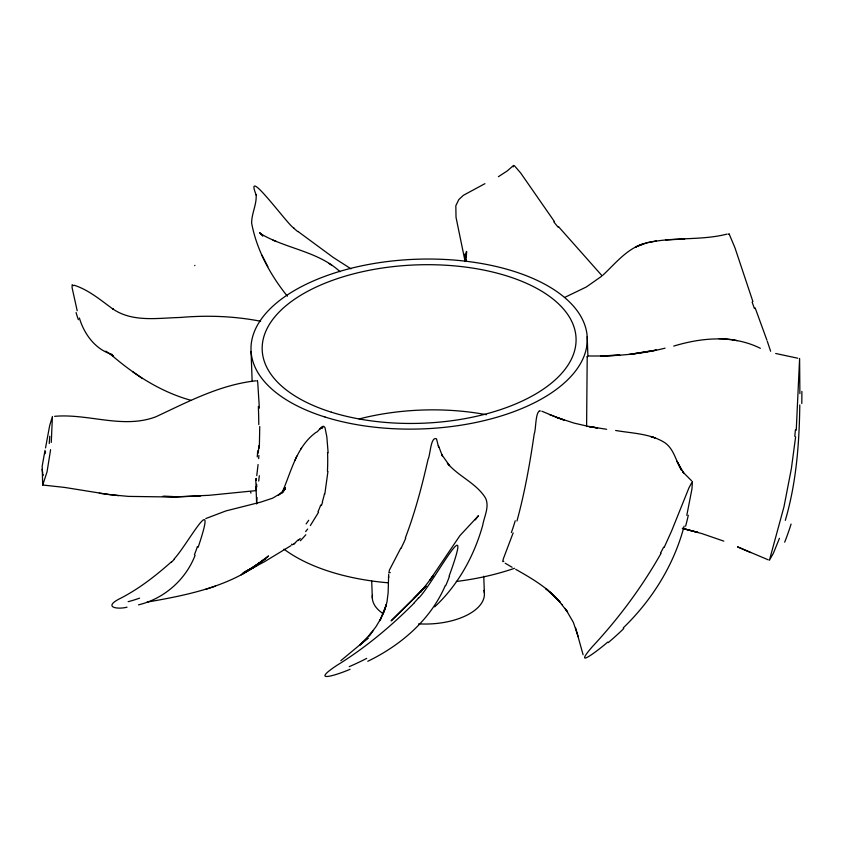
<?xml version="1.0" encoding="UTF-8"?>
<svg xmlns="http://www.w3.org/2000/svg" width="842" height="842" viewBox="0 0 842 842"><rect width="100%" height="100%" fill="white"/><g stroke="black" fill="none" stroke-linecap="round" stroke-linejoin="round"><path stroke-width="1.26" d="M799.889 393.635L799.605 358.45L796.248 430.251M728.762 234.413L729.014 233.644L735.003 247.927L752.906 301.594M799.795 404.96C799.279 443.766 796.3 482.971 785.312 520.367M586.6 426.536L587.211 356.377A7.41 0.621 -89.1 0 1 587.253 356.861M388.615 576.002L388.562 577.665L388.678 574.328M388.572 577.338L388.13 592.8L387.015 601.746L385.141 608.777L383.11 613.892L386.457 604.388L379.879 620.638L383.468 613.123M466.352 256.621L466.521 251.474L466.289 257.684M466.521 251.474L465.121 260.841M259.336 448.154L259.757 426.484M327.948 471.404L324.812 494.128M258.894 455.427L258.652 458.637M51.267 442.471L52.414 416.464L49.657 425.642L45.531 447.902M256.263 480.456L256.442 478.445M795.616 436.882L791.427 468.215M50.594 449.66L47.036 471.909L42.71 485.013L64.666 487.434L109.018 494.559L128.405 496.391L173.536 497.033L200.606 495.938M258.084 464.552L256.757 475.635M791.333 468.805L783.997 506.705L769.409 560.277L773.419 553.173L779.439 538.301M686.798 515.367L691.966 488.844L692.408 481.413L689.009 487.718L671.611 530.976L664.18 547.395M45.015 450.302L42.184 466.194L42.7 485.055M257.01 381.079L257.242 380.542L257.652 382.068A7.41 1.579 80.4 0 1 257.757 382.836L259.368 408.138M684.125 526.134C673.979 565.014 652.003 600.114 623.217 627.932M516.967 520.987C524.755 492.486 529.955 463.31 534.186 434.083C536.186 428.82 535.196 412.422 539.911 410.622A7.41 4.568 -64.7 0 1 540.154 411.128M198.165 547.247C218.804 485.592 187.745 544.374 174.189 558.92M322.623 502.053L321.391 505.621M449.154 576.033C476.435 500.801 432.072 585.495 418.516 598.209M513.146 532.902L503.337 558.825L502.758 561.561L503.79 561.435M328.127 452.828L326.833 436.777L325.096 428.094A7.41 5.189 52.6 0 0 324.812 427.389C322.507 423.168 318.423 432.241 315.866 432.483C296.216 446.86 291.3 471.867 281.996 492.738M405.318 538.017C415.032 512.494 422.042 485.981 428.031 459.353C430.283 455.827 430.546 436.682 436.282 438.671A7.41 6.368 -10.7 0 1 436.619 439.271L438.64 447.365M322.076 428.525L323.17 426.441M294.847 460.542L296.763 456.111M195.112 555.299C185.661 579.833 164.053 598.757 138.52 604.851M445.313 585.506C430.609 619.859 400.845 645.246 367.786 661.296M400.729 548.258L389.436 570.045L388.857 572.781L390.309 572.592M318.518 512.325L310.361 525.566M282.838 491.991L285.228 487.476L283.028 492.012L285.122 488.634L280.86 493.465L281.996 492.602L272.608 498.19L260.641 502.148L225.951 510.915L205.732 518.577M381.026 618.249L375.9 626.827L368.638 636.268L371.301 633.1L359.692 645.183L368.207 637.941L340.789 660.696M661.044 553.341C641.909 587.137 618.712 618.417 592.231 646.814C570.508 672.011 601.293 647.814 607.724 642.078M300.72 449.144L301.51 447.944M475.309 519.882L478.509 515.641L459.911 535.638L429.694 580.338L432.988 576.002L420.568 592.126L423.915 587.853L413.411 598.946L425.968 586.274M307.667 529.06L305.614 531.576M372.932 631.047L369.522 635.226M281.617 493.107L285.017 489.086M414.422 602.798C390.877 626.49 365.165 647.972 336.663 665.506C308.814 684.072 337.726 674.653 350.072 669.285M418.59 594.063L391.109 620.88L425.926 586.274M298.247 539.806L294.647 543.237M434.693 606.861C458.153 584.99 474.141 556.004 482.719 525.261C484.129 516.651 489.728 506.779 485.518 498.032C476.151 482.919 458.343 476.404 447.365 463.163L449.554 465.626L441.692 454.564L442.408 456.017L438.398 445.544M171.126 562.098C155.012 576.381 137.962 589.642 118.596 599.283C103.282 607.482 117.806 609.587 127.037 607.177M512.567 166.295L507.231 170.947L498.39 176.694M602.851 275.197C615.734 263.23 627.448 247.916 645.267 243.243C672.063 236.602 700.365 240.949 727.183 234.065M601.662 276.239L586.264 287.017L564.582 297.479M319.55 429.367L322.654 426.905M249.758 569.813L268.545 555.941C235.139 585.716 189.787 594.652 147.087 602.125M278.165 495.485L281.996 492.602M293.816 543.9L292.216 544.806L291.49 544.195M256.547 565.203L265.114 558.888L252.642 567.876L241.201 574.76L261.304 561.824L243.748 573.023L252.768 567.561L245.327 571.792M290.995 545.637L264.02 561.982L242.58 573.255M244.201 572.497L257.61 565.171L243.864 572.581M244.212 572.455L246.306 571.308M244.022 572.444L246.211 571.308M484.918 183.672L463.374 195.312L458.785 199.628L455.827 205.732L456.027 217.362L465.142 261.609M656.434 240.928L647.414 242.622L635.721 246.99L639.331 245.327M639.31 245.338L643.214 243.864M205.669 589.389L215.384 586.158M673.737 346.094C701.965 337.526 733.182 334.779 760.368 348.314M665.054 348.156C640.152 354.514 614.355 356.303 588.737 355.966M255.663 380.826C219.804 384.826 187.976 401.802 155.886 416.779C122.943 429.262 88.421 413.317 54.593 416.327M631.363 354.187L656.286 350.125L629.027 354.44M255.589 490.665L209.447 495.275L173.263 497.012M665.801 239.97L684.683 238.981M180.093 317.487C206.974 315.14 234.129 316.066 260.641 321.255M180.209 317.476C157.349 318.044 132.31 322.518 112.502 308.73L113.459 309.414C100.998 300.457 89.063 290.037 74.212 285.238M718.984 338.61L723.72 338.705M162.474 496.348L172.863 496.591L163.737 496.37M723.678 338.695L732.877 339.747M118.638 495.664L99.345 493.265M615.628 430.472C632.079 433.367 650.34 433.472 664.906 442.745C674.168 449.26 675.926 461.427 681.673 470.467L677.031 461.332L683.746 473.162L682.746 471.878L691.471 480.687M606.65 429.294L588.779 426.494L574.118 423.116L556.846 417.453L541.848 411.212M797.795 358.229L775.692 353.482M588.779 426.494L597.599 427.989L588.853 426.505M732.814 339.736L737.171 340.663M682.862 528.481L698.018 532.449L682.283 528.334L701.891 533.586L723.804 541.132M190.976 400.329C160.485 391.867 133.794 374.501 110.186 353.914L113.502 356.219L105.776 351.125M262.788 236.17L259.599 232.581L261.904 234.644L260.346 233.56C285.617 248.822 317.792 251.021 340.073 271.713M556.646 417.422L564.172 420.105L549.405 414.548M112.291 354.545C95.42 349.577 84.232 334.263 79.369 318.002M768.23 559.814L737.508 546.837L750.738 552.615M272.997 240.202L276.302 241.528M515.725 569.339C531.807 578.412 547.953 587.842 560.13 602.219L550.258 592.294M512.115 567.266L505.179 563.224M350.977 268.819L333.2 257.42L297.921 231.424M329.085 263.493L331.822 265.335M132.741 371.743L142.393 378.542M554.425 596.189L545.742 588.484L559.183 601.156L555.404 597.157M545.742 588.484L548.037 590.368M293.732 227.75C290.532 228.614 243.064 162.506 256.221 195.028M556.373 598.157L557.33 599.157M601.946 275.65L558.604 226.772M558.278 600.167L567.624 612.05M73.507 285.67L72.149 284.701L72.096 287.732L77.19 310.74M561.814 604.23L562.256 604.756M287.375 296.184C270.314 275.029 256.715 250.074 251.653 223.235C251.505 213.531 256.884 204.48 256.136 194.723M554.446 221.614L520.619 172.926L514.346 165.663L513.336 165.474L513.21 166.863M565.087 608.419L566.908 610.997M565.845 609.461L573.339 622.322L578.265 636.868M261.82 255.042L267.851 266.672M755.158 307.909L766.904 340.136M43.416 475.256L43.1 474.341M767.294 341.284L770.63 351.251M583.096 654.76L575.633 627.932M42.753 473.215L42.121 469.383M256.242 490.107L255.726 478.645M465.615 260.42L464.837 254.105L465.573 260.262M256.168 489.539L256.021 486.918M465.994 261.115L465.752 258.578L465.942 261.052M256.01 486.613L256.642 503.674M587.2 336.695L587.916 356.377M483.761 576.233L484.382 593.231M371.711 581.148L372.332 598.157M251.063 351.461L252.158 381.51M663.643 547.163A134.604 103.513 -58.6 0 1 660.517 553.078M623.796 628.521A300.626 298.478 64.4 0 1 608.198 642.646M688.282 515.283A161.59 110.228 -61.8 0 1 685.609 526.176M515.22 520.777A222.488 185.598 -44.9 0 1 511.378 532.565M795.395 429.852A134.604 40.816 -87.2 0 1 794.785 436.345M791.08 524.061A300.626 229.634 71.6 0 1 784.681 542.195M801.879 391.404A161.59 28.302 -87.9 0 1 801.794 403.539M754.432 308.551A134.604 38.343 72 0 1 752.127 302.078M558.046 227.098A134.604 96.914 39.7 0 1 553.868 221.909M297.721 231.603A134.604 107.492 -22.8 0 1 293.542 227.898M78.38 319.697A161.59 69.349 -74 0 1 76.064 312.519M45.573 451.828A134.604 10.346 -89.1 0 1 45.026 453.722M194.902 265.367A300.626 1.337 -53 0 1 194.691 265.64M49.752 436.23A161.59 24.355 84.5 0 1 49.225 443.534M256.747 486.96A59.614 4.021 -82 0 1 256.736 486.223M256.61 485.95A209.921 34.932 -61.8 0 1 256.652 484.276M258.726 481.066A249.527 42.226 -61.2 0 1 259.357 475.709M250.969 493.138A216.783 22.902 -70.3 0 1 250.611 491.928M257.694 450.796A117.406 10.914 88.3 0 1 257.252 456.911M258.726 445.744A150.897 22.113 84.4 0 1 258.336 453.028M258.347 406.402A223.856 49.825 80.3 0 1 258.799 424.578M174.368 559.204A134.604 83.632 68 0 1 171.273 562.34M139.604 598.136A300.626 147.729 -69.1 0 1 128.142 601.672M197.354 546.616A161.59 107.65 59.1 0 1 194.418 554.71M294.753 543.522A59.614 30.238 77.2 0 1 293.9 544.153M300.257 538.47A209.921 80.979 -81.2 0 1 298.289 540.501M305.825 534.754A249.527 95.157 -80.6 0 1 300.331 540.732M308.688 520.261A216.783 100.345 -89.7 0 1 306.141 523.903M320.728 505A117.406 73.97 64.6 0 1 317.971 511.757M324.465 493.886A150.897 100.009 59 0 1 322.318 501.811M327.559 452.649A223.856 158.233 52.2 0 1 327.433 471.194M418.379 598.104A134.604 120.427 15.2 0 1 414.264 602.672M366.68 658.391A300.626 266.135 -78.4 0 1 349.262 666.632M449.502 576.128A161.59 141.561 -0.4 0 1 445.713 585.643M405.707 538.206A222.488 190.334 34.3 0 1 400.992 548.405M359.176 418.937A157.022 79.222 -2.1 0 1 486.339 414.706M514.536 568.287A168.242 84.884 -2.1 0 1 456.353 581.475M387.909 582.78A168.242 84.884 -2.1 0 1 283.986 549.173M256.652 503.811A168.242 84.884 -2.1 0 1 257.063 497.559M483.897 590.368A56.077 28.291 -2.1 0 1 418.685 623.838M382.478 613.208A56.077 28.291 -2.1 0 1 372.438 595.241M619.67 355.198L600.883 355.903L619.67 355.198M654.76 437.798L650.813 436.556L654.844 437.819M331.338 412.18A157.022 79.222 -2.1 0 0 575.696 345.346A157.022 79.222 -2.1 0 0 350.356 274.702A157.022 79.222 -2.1 0 0 331.338 412.18M325.065 417.043A168.242 84.884 -2.1 0 0 586.874 345.441A168.242 84.884 -2.1 0 0 345.452 269.756A168.242 84.884 -2.1 0 0 325.065 417.043"/></g></svg>
